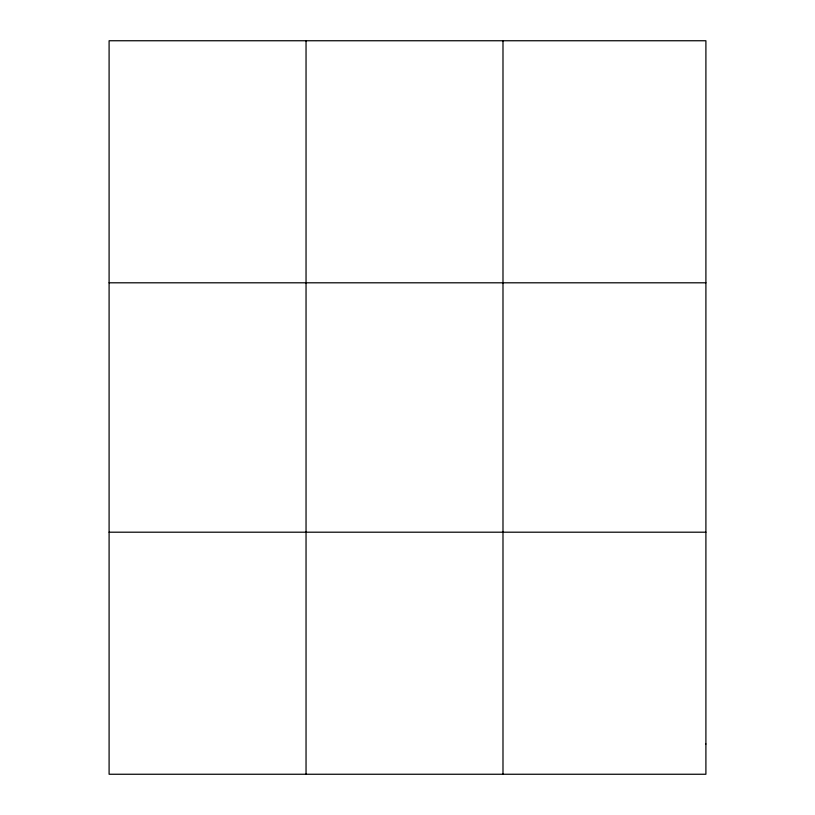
<?xml version="1.0" encoding="UTF-8"?>
<svg xmlns="http://www.w3.org/2000/svg" width="815" height="815" viewBox="0 0 815 815"><rect width="100%" height="100%" fill="white"/><g stroke="black" fill="none" stroke-linecap="round" stroke-linejoin="round"><path stroke-width="1.22" d="M306.043 774.25L306.043 40.75M502.987 774.25L502.987 40.75M109.098 282.805L705.902 282.805M109.098 532.195L705.902 532.195M705.902 743.993L705.902 774.25L109.098 774.25L109.098 40.75L705.902 40.75L705.902 743.993"/></g></svg>
